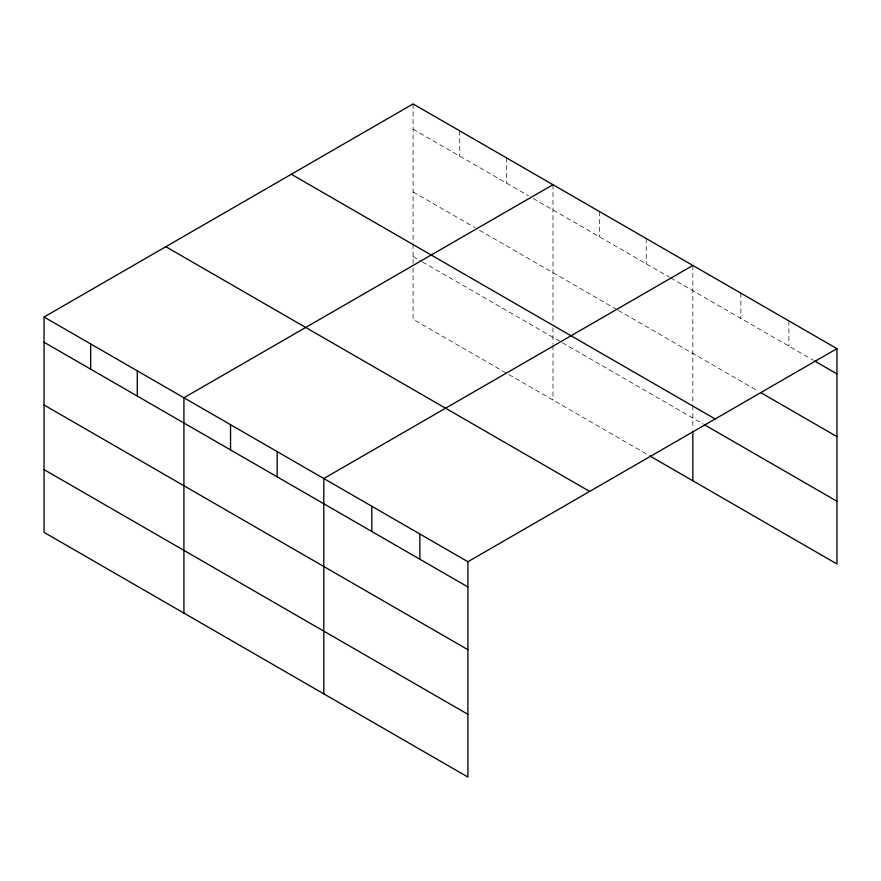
<?xml version="1.0" encoding="UTF-8"?>
<svg xmlns="http://www.w3.org/2000/svg" width="881" height="881" viewBox="0 0 881 881"><rect width="100%" height="100%" fill="white"/><g stroke="black" fill="none" stroke-linecap="round" stroke-linejoin="round"><path stroke-width="0.66" stroke-dasharray="4.41 3.3" d="M413.101 129.177L528.501 195.802M533.159 198.489L669.527 277.229M670.694 277.9L813.515 360.362M413.101 191.915L474.881 227.584M479.539 230.271L617.074 309.683M618.242 310.354L758.453 391.296M413.101 256.547L421.261 261.261M422.428 261.932L561.131 342.015M562.298 342.687L703.39 424.135M646.225 453.869L413.101 319.274L413.101 264.729M788.913 320.915L788.913 346.156M740.877 293.186L740.877 318.415M692.84 265.445L692.84 404.302M692.84 405.678L692.84 428.959M646.225 238.531L646.225 263.771M599.598 211.616L599.598 236.857M552.971 184.702L552.971 322.171M552.971 327.677L552.971 344.119M552.971 345.484L552.971 400.029M506.355 157.776L506.355 183.017M459.728 130.862L459.728 156.102M413.101 103.947L413.101 242.793M413.101 244.169L413.101 263.364"/><path stroke-width="1.32" d="M467.899 649.693L467.899 561.726L44.05 317.017L44.05 532.355L467.899 777.053L467.899 649.693L44.05 404.985M44.05 317.017L413.101 103.947L836.95 348.645L836.95 563.983L649.715 455.884M552.971 184.702L183.92 397.772L183.92 613.099M692.84 265.445L323.79 478.526L323.79 693.854M467.899 561.726L836.95 348.645M814.694 361.034L836.95 373.885M760.799 392.651L836.95 436.624M291.314 174.262L715.163 418.96M704.558 424.818L836.95 501.256M165.837 246.702L589.686 491.411M44.05 342.257L467.899 586.955M44.05 469.617L467.899 714.326M692.84 431.69L692.84 480.784M419.863 533.985L419.863 559.226M371.826 506.256L371.826 531.496M277.163 451.601L277.163 476.841M230.547 424.686L230.547 449.927M137.293 370.846L137.293 396.087M90.677 343.931L90.677 369.172"/></g></svg>
